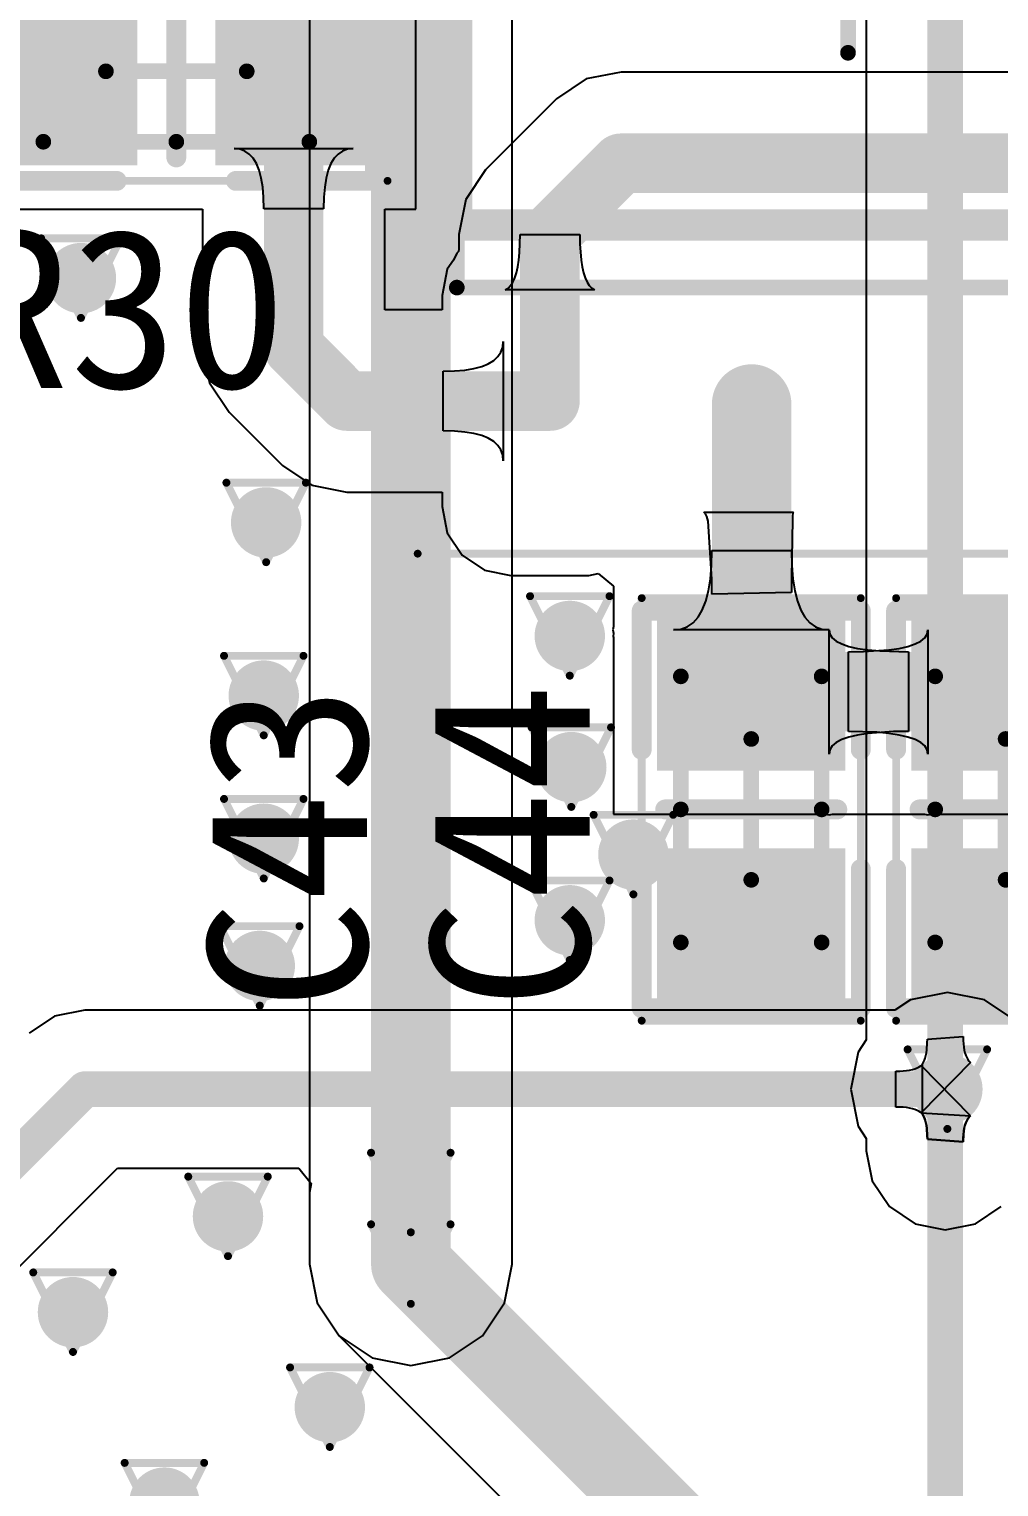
# Model space of a CAD drawing. Extents: x 75 to 173, y 40 to 188.
# Drawn here: x 135.22 to 141.42, y 144.31 to 153.62 of the extents above; entities that cross this region are included whole.
import ezdxf

# ---------------------------------------------------------------- set-up
doc = ezdxf.new("R2010")
doc.units = 0
doc.header["$MEASUREMENT"] = 0
doc.layers.get('0').update_dxf_attribs({"linetype": 'CONTINUOUS'})
for name, color, linetype in [('BottomLayer', 5, 'CONTINUOUS'), ('DRILLDRAWING', 1, 'CONTINUOUS'), ('MECHANICAL13', 56, 'CONTINUOUS'), ('MECHANICAL15', 56, 'CONTINUOUS'), ('MULTILAYER', 9, 'CONTINUOUS'), ('TopLayer', 1, 'CONTINUOUS'), ('TOPOVERLAY', 2, 'CONTINUOUS'), ('TOPPASTE', 8, 'CONTINUOUS'), ('TOPSOLDER', 216, 'CONTINUOUS'), ('ViaHoleLayer', 16, 'CONTINUOUS')]:
    doc.layers.add(name, color=color, linetype=linetype)

# ---------------------------------------------------------------- blocks, each defined once
blk = doc.blocks.new('C0603_34')
at = {"layer": 'MECHANICAL13', "const_width": 0.1}
for points in [[(-0.850001, -0.450002), (-0.850001, 0.449999)], [(0.849998, 0.449999), (-0.850001, 0.449999)], [(0.849998, -0.450002), (0.849998, 0.449999)], [(0.849998, -0.450002), (-0.850001, -0.450002)]]:
    blk.add_lwpolyline(points, dxfattribs=at)
at = {"layer": 'MECHANICAL13', "const_width": 0.05}
for points in [[(-0.875, 0.449999, 1), (-0.825002, 0.449999, 1)], [(-0.875, 0.449999, 1), (-0.825002, 0.449999, 1)], [(0.825, 0.449999, 1), (0.874997, 0.449999, 1)], [(0.825, 0.449999, 1), (0.874997, 0.449999, 1)], [(-0.875, -0.450002, 1), (-0.825002, -0.450002, 1)], [(-0.875, -0.450002, 1), (-0.825002, -0.450002, 1)], [(0.825, -0.450002, 1), (0.874997, -0.450002, 1)], [(0.825, -0.450002, 1), (0.874997, -0.450002, 1)]]:
    blk.add_lwpolyline(points, format="xyb", close=True, dxfattribs=at)
at = {"layer": 'MECHANICAL15'}
for points, const_width in [([(1.35, 0.700001), (-1.35, 0.700001)], 0.05), ([(-1.35, -0.700001), (-1.35, 0.700001)], 0.05), ([(1.35, -0.700001), (1.35, 0.700001)], 0.05), ([(0, -0.450002), (0, 0.449999)], 0.1), ([(0.449999, 0), (-0.450002, 0)], 0.1), ([(1.35, -0.700001), (-1.35, -0.700001)], 0.05)]:
    blk.add_lwpolyline(points, dxfattribs=dict(at, const_width=const_width))
for points, const_width in [([(-1.362499, 0.700001, 1), (-1.3375, 0.700001, 1)], 0.024999), ([(-1.362499, 0.700001, 1), (-1.3375, 0.700001, 1)], 0.024999), ([(1.3375, 0.700001, 1), (1.362499, 0.700001, 1)], 0.024999), ([(1.3375, 0.700001, 1), (1.362499, 0.700001, 1)], 0.024999), ([(-0.024999, 0.449999, 1), (0.024999, 0.449999, 1)], 0.05), ([(-0.475, 0, 1), (-0.425003, 0, 1)], 0.05), ([(0.425, 0, 1), (0.474998, 0, 1)], 0.05), ([(-0.024999, -0.450002, 1), (0.024999, -0.450002, 1)], 0.05), ([(-1.362499, -0.700001, 1), (-1.3375, -0.700001, 1)], 0.024999), ([(-1.362499, -0.700001, 1), (-1.3375, -0.700001, 1)], 0.024999), ([(1.3375, -0.700001, 1), (1.362499, -0.700001, 1)], 0.024999), ([(1.3375, -0.700001, 1), (1.362499, -0.700001, 1)], 0.024999)]:
    blk.add_lwpolyline(points, format="xyb", close=True, dxfattribs=dict(at, const_width=const_width))
at = {"layer": 'TOPOVERLAY', "const_width": 0.127}
for points in [[(-1.27, -0.700001), (-1.27, 0.700001)], [(-0.381, 0.700001), (-1.27, 0.700001)], [(1.27, 0.700001), (0.381, 0.700001)], [(1.27, -0.700001), (1.27, 0.700001)], [(0, -0.549999), (0, 0.549999)], [(-0.381, -0.700001), (-1.27, -0.700001)], [(1.27, -0.700001), (0.381, -0.700001)]]:
    blk.add_lwpolyline(points, dxfattribs=at)
at = {"layer": 'TOPOVERLAY', "const_width": 0.0635}
for points in [[(-1.30175, 0.700001, 1), (-1.23825, 0.700001, 1)], [(-1.30175, 0.700001, 1), (-1.23825, 0.700001, 1)], [(-0.41275, 0.700001, 1), (-0.34925, 0.700001, 1)], [(0.34925, 0.700001, 1), (0.41275, 0.700001, 1)], [(1.23825, 0.700001, 1), (1.30175, 0.700001, 1)], [(1.23825, 0.700001, 1), (1.30175, 0.700001, 1)], [(-0.03175, 0.549999, 1), (0.03175, 0.549999, 1)], [(-0.03175, -0.549999, 1), (0.03175, -0.549999, 1)], [(-1.30175, -0.700001, 1), (-1.23825, -0.700001, 1)], [(-1.30175, -0.700001, 1), (-1.23825, -0.700001, 1)], [(-0.41275, -0.700001, 1), (-0.34925, -0.700001, 1)], [(0.34925, -0.700001, 1), (0.41275, -0.700001, 1)], [(1.23825, -0.700001, 1), (1.30175, -0.700001, 1)], [(1.23825, -0.700001, 1), (1.30175, -0.700001, 1)]]:
    blk.add_lwpolyline(points, format="xyb", close=True, dxfattribs=at)
at = {"layer": 'TOPPASTE'}
for points in [[(-0.350002, -0.499999), (-0.350002, 0.499999), (-1.15, -0.499999), (-1.15, 0.499999)], [(1.149998, -0.499999), (1.149998, 0.499999), (0.349999, -0.499999), (0.349999, 0.499999)]]:
    blk.add_solid(points, dxfattribs=at)
at = {"layer": 'TOPSOLDER'}
for points in [[(-0.248402, -0.601599), (-0.248402, 0.601599), (-1.2516, -0.601599), (-1.2516, 0.601599)], [(1.251598, -0.601599), (1.251598, 0.601599), (0.248399, -0.601599), (0.248399, 0.601599)]]:
    blk.add_solid(points, dxfattribs=at)
blk = doc.blocks.new('C0603_35')
at = {"layer": 'MECHANICAL13', "const_width": 0.1}
for points in [[(-0.850001, -0.450002), (-0.850001, 0.449999)], [(0.849998, 0.449999), (-0.850001, 0.449999)], [(0.849998, -0.450002), (0.849998, 0.449999)], [(0.849998, -0.450002), (-0.850001, -0.450002)]]:
    blk.add_lwpolyline(points, dxfattribs=at)
at = {"layer": 'MECHANICAL13', "const_width": 0.05}
for points in [[(-0.875, 0.449999, 1), (-0.825002, 0.449999, 1)], [(-0.875, 0.449999, 1), (-0.825002, 0.449999, 1)], [(0.825, 0.449999, 1), (0.874997, 0.449999, 1)], [(0.825, 0.449999, 1), (0.874997, 0.449999, 1)], [(-0.875, -0.450002, 1), (-0.825002, -0.450002, 1)], [(-0.875, -0.450002, 1), (-0.825002, -0.450002, 1)], [(0.825, -0.450002, 1), (0.874997, -0.450002, 1)], [(0.825, -0.450002, 1), (0.874997, -0.450002, 1)]]:
    blk.add_lwpolyline(points, format="xyb", close=True, dxfattribs=at)
at = {"layer": 'MECHANICAL15'}
for points, const_width in [([(1.35, 0.700001), (-1.35, 0.700001)], 0.05), ([(-1.35, -0.700001), (-1.35, 0.700001)], 0.05), ([(1.35, -0.700001), (1.35, 0.700001)], 0.05), ([(0, -0.450002), (0, 0.449999)], 0.1), ([(0.449999, 0), (-0.450002, 0)], 0.1), ([(1.35, -0.700001), (-1.35, -0.700001)], 0.05)]:
    blk.add_lwpolyline(points, dxfattribs=dict(at, const_width=const_width))
for points, const_width in [([(-1.362499, 0.700001, 1), (-1.3375, 0.700001, 1)], 0.024999), ([(-1.362499, 0.700001, 1), (-1.3375, 0.700001, 1)], 0.024999), ([(1.3375, 0.700001, 1), (1.362499, 0.700001, 1)], 0.024999), ([(1.3375, 0.700001, 1), (1.362499, 0.700001, 1)], 0.024999), ([(-0.024999, 0.449999, 1), (0.024999, 0.449999, 1)], 0.05), ([(-0.475, 0, 1), (-0.425003, 0, 1)], 0.05), ([(0.425, 0, 1), (0.474998, 0, 1)], 0.05), ([(-0.024999, -0.450002, 1), (0.024999, -0.450002, 1)], 0.05), ([(-1.362499, -0.700001, 1), (-1.3375, -0.700001, 1)], 0.024999), ([(-1.362499, -0.700001, 1), (-1.3375, -0.700001, 1)], 0.024999), ([(1.3375, -0.700001, 1), (1.362499, -0.700001, 1)], 0.024999), ([(1.3375, -0.700001, 1), (1.362499, -0.700001, 1)], 0.024999)]:
    blk.add_lwpolyline(points, format="xyb", close=True, dxfattribs=dict(at, const_width=const_width))
at = {"layer": 'TOPOVERLAY', "const_width": 0.127}
for points in [[(-1.27, -0.700001), (-1.27, 0.700001)], [(-0.381, 0.700001), (-1.27, 0.700001)], [(1.27, 0.700001), (0.381, 0.700001)], [(1.27, -0.700001), (1.27, 0.700001)], [(0, -0.549999), (0, 0.549999)], [(-0.381, -0.700001), (-1.27, -0.700001)], [(1.27, -0.700001), (0.381, -0.700001)]]:
    blk.add_lwpolyline(points, dxfattribs=at)
at = {"layer": 'TOPOVERLAY', "const_width": 0.0635}
for points in [[(-1.30175, 0.700001, 1), (-1.23825, 0.700001, 1)], [(-1.30175, 0.700001, 1), (-1.23825, 0.700001, 1)], [(-0.41275, 0.700001, 1), (-0.34925, 0.700001, 1)], [(0.34925, 0.700001, 1), (0.41275, 0.700001, 1)], [(1.23825, 0.700001, 1), (1.30175, 0.700001, 1)], [(1.23825, 0.700001, 1), (1.30175, 0.700001, 1)], [(-0.03175, 0.549999, 1), (0.03175, 0.549999, 1)], [(-0.03175, -0.549999, 1), (0.03175, -0.549999, 1)], [(-1.30175, -0.700001, 1), (-1.23825, -0.700001, 1)], [(-1.30175, -0.700001, 1), (-1.23825, -0.700001, 1)], [(-0.41275, -0.700001, 1), (-0.34925, -0.700001, 1)], [(0.34925, -0.700001, 1), (0.41275, -0.700001, 1)], [(1.23825, -0.700001, 1), (1.30175, -0.700001, 1)], [(1.23825, -0.700001, 1), (1.30175, -0.700001, 1)]]:
    blk.add_lwpolyline(points, format="xyb", close=True, dxfattribs=at)
at = {"layer": 'TOPPASTE'}
for points in [[(-0.350002, -0.499999), (-0.350002, 0.499999), (-1.15, -0.499999), (-1.15, 0.499999)], [(1.149998, -0.499999), (1.149998, 0.499999), (0.349999, -0.499999), (0.349999, 0.499999)]]:
    blk.add_solid(points, dxfattribs=at)
at = {"layer": 'TOPSOLDER'}
for points in [[(-0.248402, -0.601599), (-0.248402, 0.601599), (-1.2516, -0.601599), (-1.2516, 0.601599)], [(1.251598, -0.601599), (1.251598, 0.601599), (0.248399, -0.601599), (0.248399, 0.601599)]]:
    blk.add_solid(points, dxfattribs=at)
blk = doc.blocks.new('SOP_8PIN_39')
at = {"layer": 'MECHANICAL13', "const_width": 0.1}
for points in [[(1.999999, 2.5), (-2.000001, 2.5)], [(-2.000001, -2.5), (-2.000001, 2.5)], [(1.999999, -2.5), (1.999999, 2.5)], [(1.999999, -2.5), (-2.000001, -2.5)]]:
    blk.add_lwpolyline(points, dxfattribs=at)
at = {"layer": 'MECHANICAL13'}
for points, const_width in [([(-2.025, 2.5, 1), (-1.975002, 2.5, 1)], 0.05), ([(-2.025, 2.5, 1), (-1.975002, 2.5, 1)], 0.05), ([(1.975, 2.5, 1), (2.024997, 2.5, 1)], 0.05), ([(1.975, 2.5, 1), (2.024997, 2.5, 1)], 0.05), ([(-0.600001, 1.599999, 1), (-1.599999, 1.599999, 1)], 0.1), ([(-1.624998, 1.599999, 1), (-1.575001, 1.599999, 1)], 0.05), ([(-0.625, 1.599999, 1), (-0.575003, 1.599999, 1)], 0.05), ([(-2.025, -2.5, 1), (-1.975002, -2.5, 1)], 0.05), ([(-2.025, -2.5, 1), (-1.975002, -2.5, 1)], 0.05), ([(1.975, -2.5, 1), (2.024997, -2.5, 1)], 0.05), ([(1.975, -2.5, 1), (2.024997, -2.5, 1)], 0.05)]:
    blk.add_lwpolyline(points, format="xyb", close=True, dxfattribs=dict(at, const_width=const_width))
at = {"layer": 'MECHANICAL15'}
for points, const_width in [([(3.7, 2.75), (-3.7, 2.75)], 0.05), ([(-3.7, -2.75), (-3.7, 2.75)], 0.05), ([(3.7, -2.75), (3.7, 2.75)], 0.05), ([(0, -0.499999), (0, 0.499999)], 0.1), ([(0.499999, 0), (-0.500002, 0)], 0.1), ([(3.7, -2.75), (-3.7, -2.75)], 0.05)]:
    blk.add_lwpolyline(points, dxfattribs=dict(at, const_width=const_width))
for points, const_width in [([(-3.7125, 2.75, 1), (-3.687501, 2.75, 1)], 0.024999), ([(-3.7125, 2.75, 1), (-3.687501, 2.75, 1)], 0.024999), ([(3.687501, 2.75, 1), (3.7125, 2.75, 1)], 0.024999), ([(3.687501, 2.75, 1), (3.7125, 2.75, 1)], 0.024999), ([(-0.024999, 0.499999, 1), (0.024999, 0.499999, 1)], 0.05), ([(-0.525, 0, 1), (-0.475003, 0, 1)], 0.05), ([(0.475, 0, 1), (0.524998, 0, 1)], 0.05), ([(-0.024999, -0.499999, 1), (0.024999, -0.499999, 1)], 0.05), ([(-3.7125, -2.75, 1), (-3.687501, -2.75, 1)], 0.024999), ([(-3.7125, -2.75, 1), (-3.687501, -2.75, 1)], 0.024999), ([(3.687501, -2.75, 1), (3.7125, -2.75, 1)], 0.024999), ([(3.687501, -2.75, 1), (3.7125, -2.75, 1)], 0.024999)]:
    blk.add_lwpolyline(points, format="xyb", close=True, dxfattribs=dict(at, const_width=const_width))
at = {"layer": 'TOPOVERLAY'}
for points, const_width in [([(-2.599997, 2.755001, 1), (-2.849999, 2.755001, 1)], 0.249999), ([(-2.912499, 2.755001, 1), (-2.7875, 2.755001, 1)], 0.124998), ([(-2.662497, 2.755001, 1), (-2.537498, 2.755001, 1)], 0.124998), ([(-1.650002, 2.5, 1), (-1.550002, 2.5, 1)], 0.1), ([(-1.650002, 2.5, 1), (-1.550002, 2.5, 1)], 0.1), ([(1.549999, 2.5, 1), (1.649999, 2.5, 1)], 0.1), ([(1.549999, 2.5, 1), (1.649999, 2.5, 1)], 0.1), ([(-0.300002, 1.5, 1), (-0.900001, 1.5, 1)], 0.599999), ([(-1.05, 1.5, 1), (-0.750001, 1.5, 1)], 0.299999), ([(-0.450002, 1.5, 1), (-0.150002, 1.5, 1)], 0.299999), ([(-1.650002, -2.5, 1), (-1.550002, -2.5, 1)], 0.1), ([(-1.650002, -2.5, 1), (-1.550002, -2.5, 1)], 0.1), ([(1.549999, -2.5, 1), (1.649999, -2.5, 1)], 0.1), ([(1.549999, -2.5, 1), (1.649999, -2.5, 1)], 0.1)]:
    blk.add_lwpolyline(points, format="xyb", close=True, dxfattribs=dict(at, const_width=const_width))
at = {"layer": 'TOPOVERLAY', "const_width": 0.2}
for points in [[(1.599999, 2.5), (-1.600002, 2.5)], [(-1.600002, -2.5), (-1.600002, 2.5)], [(1.599999, -2.5), (1.599999, 2.5)], [(1.599999, -2.5), (-1.600002, -2.5)]]:
    blk.add_lwpolyline(points, dxfattribs=at)
blk = doc.blocks.new('R0603_54')
at = {"layer": 'MECHANICAL13', "const_width": 0.1}
for points in [[(-0.850001, -0.450002), (-0.850001, 0.449999)], [(-0.850001, 0.449999), (0.849998, 0.449999)], [(0.849998, -0.450002), (0.849998, 0.449999)], [(-0.850001, -0.450002), (0.849998, -0.450002)]]:
    blk.add_lwpolyline(points, dxfattribs=at)
at = {"layer": 'MECHANICAL13', "const_width": 0.05}
for points in [[(-0.875, 0.449999, 1), (-0.825002, 0.449999, 1)], [(-0.875, 0.449999, 1), (-0.825002, 0.449999, 1)], [(0.825, 0.449999, 1), (0.874997, 0.449999, 1)], [(0.825, 0.449999, 1), (0.874997, 0.449999, 1)], [(-0.875, -0.450002, 1), (-0.825002, -0.450002, 1)], [(-0.875, -0.450002, 1), (-0.825002, -0.450002, 1)], [(0.825, -0.450002, 1), (0.874997, -0.450002, 1)], [(0.825, -0.450002, 1), (0.874997, -0.450002, 1)]]:
    blk.add_lwpolyline(points, format="xyb", close=True, dxfattribs=at)
at = {"layer": 'MECHANICAL15'}
for points, const_width in [([(-1.35, 0.700001), (1.35, 0.700001)], 0.05), ([(-1.35, -0.700001), (-1.35, 0.700001)], 0.05), ([(1.35, -0.700001), (1.35, 0.700001)], 0.05), ([(0, -0.450002), (0, 0.449999)], 0.1), ([(-0.450002, 0), (0.449999, 0)], 0.1), ([(-1.35, -0.700001), (1.35, -0.700001)], 0.05)]:
    blk.add_lwpolyline(points, dxfattribs=dict(at, const_width=const_width))
for points, const_width in [([(-1.362499, 0.700001, 1), (-1.3375, 0.700001, 1)], 0.024999), ([(-1.362499, 0.700001, 1), (-1.3375, 0.700001, 1)], 0.024999), ([(1.3375, 0.700001, 1), (1.362499, 0.700001, 1)], 0.024999), ([(1.3375, 0.700001, 1), (1.362499, 0.700001, 1)], 0.024999), ([(-0.024999, 0.449999, 1), (0.024999, 0.449999, 1)], 0.05), ([(-0.475, 0, 1), (-0.425003, 0, 1)], 0.05), ([(0.425, 0, 1), (0.474998, 0, 1)], 0.05), ([(-0.024999, -0.450002, 1), (0.024999, -0.450002, 1)], 0.05), ([(-1.362499, -0.700001, 1), (-1.3375, -0.700001, 1)], 0.024999), ([(-1.362499, -0.700001, 1), (-1.3375, -0.700001, 1)], 0.024999), ([(1.3375, -0.700001, 1), (1.362499, -0.700001, 1)], 0.024999), ([(1.3375, -0.700001, 1), (1.362499, -0.700001, 1)], 0.024999)]:
    blk.add_lwpolyline(points, format="xyb", close=True, dxfattribs=dict(at, const_width=const_width))
at = {"layer": 'TOPOVERLAY', "const_width": 0.127}
for points in [[(-1.27, -0.700001), (-1.27, 0.700001)], [(-1.27, 0.700001), (-0.381, 0.700001)], [(0.381, 0.700001), (1.27, 0.700001)], [(1.27, -0.700001), (1.27, 0.700001)], [(0, -0.549999), (0, 0.549999)], [(-1.27, -0.700001), (-0.381, -0.700001)], [(0.381, -0.700001), (1.27, -0.700001)]]:
    blk.add_lwpolyline(points, dxfattribs=at)
at = {"layer": 'TOPOVERLAY', "const_width": 0.0635}
for points in [[(-1.30175, 0.700001, 1), (-1.23825, 0.700001, 1)], [(-1.30175, 0.700001, 1), (-1.23825, 0.700001, 1)], [(-0.41275, 0.700001, 1), (-0.34925, 0.700001, 1)], [(0.34925, 0.700001, 1), (0.41275, 0.700001, 1)], [(1.23825, 0.700001, 1), (1.30175, 0.700001, 1)], [(1.23825, 0.700001, 1), (1.30175, 0.700001, 1)], [(-0.03175, 0.549999, 1), (0.03175, 0.549999, 1)], [(-0.03175, -0.549999, 1), (0.03175, -0.549999, 1)], [(-1.30175, -0.700001, 1), (-1.23825, -0.700001, 1)], [(-1.30175, -0.700001, 1), (-1.23825, -0.700001, 1)], [(-0.41275, -0.700001, 1), (-0.34925, -0.700001, 1)], [(0.34925, -0.700001, 1), (0.41275, -0.700001, 1)], [(1.23825, -0.700001, 1), (1.30175, -0.700001, 1)], [(1.23825, -0.700001, 1), (1.30175, -0.700001, 1)]]:
    blk.add_lwpolyline(points, format="xyb", close=True, dxfattribs=at)
at = {"layer": 'TOPPASTE'}
for points in [[(-0.350002, -0.499999), (-0.350002, 0.499999), (-1.15, -0.499999), (-1.15, 0.499999)], [(1.149998, -0.499999), (1.149998, 0.499999), (0.349999, -0.499999), (0.349999, 0.499999)]]:
    blk.add_solid(points, dxfattribs=at)
at = {"layer": 'TOPSOLDER'}
for points in [[(-0.248402, -0.601599), (-0.248402, 0.601599), (-1.2516, -0.601599), (-1.2516, 0.601599)], [(1.251598, -0.601599), (1.251598, 0.601599), (0.248399, -0.601599), (0.248399, 0.601599)]]:
    blk.add_solid(points, dxfattribs=at)

msp = doc.modelspace()

# ---------------------------------------------------------------- linework, layer by layer
at = {"layer": 'BottomLayer'}
for p, q in [((140.57245, 156.62746), (140.57245, 147.16374)), ((137.01441, 154.59582), (137.01441, 146.18842)), ((138.3093, 146.18842), (138.3093, 154.32764)), ((140.57245, 147.16374), (140.52002, 147.08527)), ((140.96276, 147.14469), (140.96315, 147.16907)), ((140.96315, 147.16907), (141.19175, 147.18493)), ((141.19175, 147.18493), (141.19222, 147.16064)), ((141.19222, 147.16064), (141.19596, 147.11718)), ((140.52002, 147.08527), (140.47299, 146.84882)), ((140.94908, 147.04764), (140.95338, 147.06373)), ((140.95338, 147.06373), (140.9569, 147.08148)), ((140.9569, 147.08148), (140.95964, 147.10089)), ((140.95964, 147.10089), (140.96276, 147.14469)), ((141.19596, 147.11718), (141.19924, 147.09799)), ((141.19924, 147.09799), (141.20344, 147.08051)), ((141.20344, 147.08051), (141.20858, 147.06473)), ((141.20858, 147.06473), (141.21466, 147.05064)), ((141.23851, 147.0186), (140.92407, 146.69781)), ((140.92407, 146.99984), (140.93149, 147.0093)), ((141.23851, 146.67904), (140.92407, 146.99984)), ((140.93149, 147.0093), (140.93814, 147.02042)), ((140.93814, 147.02042), (140.944, 147.0332)), ((140.944, 147.0332), (140.94908, 147.04764)), ((141.21466, 147.05064), (141.22168, 147.03826)), ((141.22168, 147.03826), (141.22962, 147.02758)), ((141.22962, 147.02758), (141.23851, 147.0186)), ((140.47299, 146.84882), (140.52002, 146.61237)), ((140.92407, 146.69781), (140.93149, 146.68834)), ((140.93149, 146.68834), (140.93814, 146.67722)), ((140.52002, 146.61237), (140.57245, 146.5339)), ((140.93814, 146.67722), (140.944, 146.66444)), ((140.944, 146.66444), (140.94908, 146.65001)), ((140.94908, 146.65001), (140.95338, 146.63391)), ((140.95338, 146.63391), (140.9569, 146.61616)), ((140.9569, 146.61616), (140.95964, 146.59675)), ((140.95964, 146.59675), (140.96276, 146.55295)), ((141.19596, 146.58046), (141.19924, 146.59965)), ((141.19924, 146.59965), (141.20344, 146.61713)), ((141.20344, 146.61713), (141.20858, 146.63292)), ((141.20858, 146.63292), (141.21466, 146.647)), ((141.21466, 146.647), (141.22168, 146.65938)), ((141.22168, 146.65938), (141.22962, 146.67006)), ((141.22962, 146.67006), (141.23851, 146.67904)), ((140.57245, 146.5339), (140.57245, 146.45582)), ((140.96276, 146.55295), (140.96315, 146.52857)), ((140.96315, 146.52857), (141.19175, 146.51271)), ((141.19175, 146.51271), (141.19222, 146.537)), ((141.19222, 146.537), (141.19596, 146.58046)), ((140.57245, 146.45582), (140.61089, 146.26257)), ((140.61089, 146.26257), (140.72036, 146.09873)), ((137.01441, 146.18842), (137.01441, 145.73122)), ((138.3093, 145.73122), (138.3093, 146.18842)), ((140.72036, 146.09873), (140.8842, 145.98926)), ((141.27071, 145.98926), (141.43455, 146.09873)), ((140.8842, 145.98926), (141.07745, 145.95082)), ((141.07745, 145.95082), (141.27071, 145.98926)), ((137.01441, 145.73122), (137.0637, 145.48346)), ((138.26001, 145.48346), (138.3093, 145.73122)), ((137.0637, 145.48346), (137.20405, 145.27341)), ((138.11967, 145.27341), (138.26001, 145.48346)), ((137.20405, 145.27341), (137.41409, 145.13306)), ((137.90962, 145.13306), (138.11967, 145.27341)), ((137.41409, 145.13306), (137.66186, 145.08378)), ((137.66186, 145.08378), (137.90962, 145.13306))]:
    msp.add_line(p, q, dxfattribs=at)
for points, const_width in [([(141.07745, 146.45582), (141.07745, 158.10102)], 0.2286), ([(137.66186, 146.18842), (137.66186, 154.59582)], 0.508), ([(137.66186, 145.73122), (137.66186, 146.18842)], 0.508)]:
    msp.add_lwpolyline(points, dxfattribs=dict(at, const_width=const_width))
for points, const_width in [([(135.44116, 152.03042, 1), (135.66615, 152.03042, 1)], 0.225), ([(136.62476, 150.46958, 1), (136.84975, 150.46958, 1)], 0.225), ([(138.56536, 149.74442, 1), (138.79035, 149.74442, 1)], 0.225), ([(136.60956, 149.36342, 1), (136.83455, 149.36342, 1)], 0.225), ([(138.57497, 148.90622, 1), (138.79997, 148.90622, 1)], 0.225), ([(136.60956, 148.44902, 1), (136.83455, 148.44902, 1)], 0.225), ([(138.97176, 148.34742, 1), (139.19675, 148.34742, 1)], 0.225), ([(138.56536, 147.92782, 1), (138.79035, 147.92782, 1)], 0.225), ([(136.58416, 147.63622, 1), (136.80915, 147.63622, 1)], 0.225), ([(140.97836, 146.84882, 1), (141.20335, 146.84882, 1)], 0.225), ([(141.0203, 146.45582, 1), (141.1346, 146.45582, 1)], 0.1143), ([(137.53486, 146.18842, 1), (137.78886, 146.18842, 1)], 0.254), ([(137.53486, 146.18842, 1), (137.78886, 146.18842, 1)], 0.254), ([(137.54936, 146.18842, 1), (137.77435, 146.18842, 1)], 0.225), ([(136.38096, 146.03602, 1), (136.60595, 146.03602, 1)], 0.225), ([(137.53486, 145.73122, 1), (137.78886, 145.73122, 1)], 0.254), ([(137.54936, 145.73122, 1), (137.77435, 145.73122, 1)], 0.225), ([(135.39036, 145.42382, 1), (135.61535, 145.42382, 1)], 0.225), ([(137.03169, 144.81682, 1), (137.25669, 144.81682, 1)], 0.225), ([(135.97456, 144.20722, 1), (136.19955, 144.20722, 1)], 0.225)]:
    msp.add_lwpolyline(points, format="xyb", close=True, dxfattribs=dict(at, const_width=const_width))
at = {"layer": 'DRILLDRAWING', "const_width": 0.0508}
for points in [[(135.29966, 152.28442), (135.80766, 152.28442)], [(135.29966, 152.28442), (135.55366, 151.77642)], [(135.55366, 151.77642), (135.80766, 152.28442)], [(136.48326, 150.72358), (136.99126, 150.72358)], [(136.48326, 150.72358), (136.73726, 150.21558)], [(136.73726, 150.21558), (136.99126, 150.72358)], [(138.42386, 149.99842), (138.93186, 149.99842)], [(138.42386, 149.99842), (138.67786, 149.49042)], [(138.67786, 149.49042), (138.93186, 149.99842)], [(136.46806, 149.61742), (136.97606, 149.61742)], [(136.46806, 149.61742), (136.72206, 149.10942)], [(136.72206, 149.10942), (136.97606, 149.61742)], [(138.43347, 149.16022), (138.94147, 149.16022)], [(138.43347, 149.16022), (138.68747, 148.65222)], [(138.68747, 148.65222), (138.94147, 149.16022)], [(136.46806, 148.70302), (136.97606, 148.70302)], [(136.46806, 148.70302), (136.72206, 148.19502)], [(136.72206, 148.19502), (136.97606, 148.70302)], [(138.83026, 148.60142), (139.33826, 148.60142)], [(138.83026, 148.60142), (139.08426, 148.09342)], [(139.08426, 148.09342), (139.33826, 148.60142)], [(138.42386, 148.18182), (138.93186, 148.18182)], [(138.42386, 148.18182), (138.67786, 147.67382)], [(138.67786, 147.67382), (138.93186, 148.18182)], [(136.44266, 147.89022), (136.95066, 147.89022)], [(136.44266, 147.89022), (136.69666, 147.38222)], [(136.69666, 147.38222), (136.95066, 147.89022)], [(140.83686, 147.10282), (141.34486, 147.10282)], [(140.83686, 147.10282), (141.09086, 146.59482)], [(141.09086, 146.59482), (141.34486, 147.10282)], [(137.40786, 146.44242), (137.91586, 146.44242)], [(137.40786, 146.44242), (137.66186, 145.93442)], [(137.66186, 145.93442), (137.91586, 146.44242)], [(136.23946, 146.29002), (136.74746, 146.29002)], [(136.23946, 146.29002), (136.49346, 145.78202)], [(136.49346, 145.78202), (136.74746, 146.29002)], [(137.40786, 145.98522), (137.91586, 145.98522)], [(137.40786, 145.98522), (137.66186, 145.47722)], [(137.66186, 145.47722), (137.91586, 145.98522)], [(135.24886, 145.67782), (135.75686, 145.67782)], [(135.24886, 145.67782), (135.50286, 145.16982)], [(135.50286, 145.16982), (135.75686, 145.67782)], [(136.89019, 145.07082), (137.39819, 145.07082)], [(136.89019, 145.07082), (137.14419, 144.56282)], [(137.14419, 144.56282), (137.39819, 145.07082)], [(135.83306, 144.46122), (136.34106, 144.46122)], [(135.83306, 144.46122), (136.08706, 143.95322)], [(136.08706, 143.95322), (136.34106, 144.46122)]]:
    msp.add_lwpolyline(points, dxfattribs=at)
at = {"layer": 'DRILLDRAWING', "const_width": 0.0254}
for points in [[(135.28696, 152.28442, 1), (135.31236, 152.28442, 1)], [(135.28696, 152.28442, 1), (135.31236, 152.28442, 1)], [(135.79496, 152.28442, 1), (135.82036, 152.28442, 1)], [(135.79496, 152.28442, 1), (135.82036, 152.28442, 1)], [(135.54096, 151.77642, 1), (135.56636, 151.77642, 1)], [(135.54096, 151.77642, 1), (135.56636, 151.77642, 1)], [(136.47056, 150.72358, 1), (136.49596, 150.72358, 1)], [(136.47056, 150.72358, 1), (136.49596, 150.72358, 1)], [(136.97856, 150.72358, 1), (137.00396, 150.72358, 1)], [(136.97856, 150.72358, 1), (137.00396, 150.72358, 1)], [(136.72456, 150.21558, 1), (136.74996, 150.21558, 1)], [(136.72456, 150.21558, 1), (136.74996, 150.21558, 1)], [(138.41116, 149.99842, 1), (138.43656, 149.99842, 1)], [(138.41116, 149.99842, 1), (138.43656, 149.99842, 1)], [(138.91916, 149.99842, 1), (138.94456, 149.99842, 1)], [(138.91916, 149.99842, 1), (138.94456, 149.99842, 1)], [(136.45536, 149.61742, 1), (136.48076, 149.61742, 1)], [(136.45536, 149.61742, 1), (136.48076, 149.61742, 1)], [(136.96336, 149.61742, 1), (136.98876, 149.61742, 1)], [(136.96336, 149.61742, 1), (136.98876, 149.61742, 1)], [(138.66516, 149.49042, 1), (138.69056, 149.49042, 1)], [(138.66516, 149.49042, 1), (138.69056, 149.49042, 1)], [(136.70936, 149.10942, 1), (136.73476, 149.10942, 1)], [(136.70936, 149.10942, 1), (136.73476, 149.10942, 1)], [(138.42077, 149.16022, 1), (138.44617, 149.16022, 1)], [(138.42077, 149.16022, 1), (138.44617, 149.16022, 1)], [(138.92877, 149.16022, 1), (138.95417, 149.16022, 1)], [(138.92877, 149.16022, 1), (138.95417, 149.16022, 1)], [(136.45536, 148.70302, 1), (136.48076, 148.70302, 1)], [(136.45536, 148.70302, 1), (136.48076, 148.70302, 1)], [(136.96336, 148.70302, 1), (136.98876, 148.70302, 1)], [(136.96336, 148.70302, 1), (136.98876, 148.70302, 1)], [(138.67477, 148.65222, 1), (138.70017, 148.65222, 1)], [(138.67477, 148.65222, 1), (138.70017, 148.65222, 1)], [(138.81756, 148.60142, 1), (138.84296, 148.60142, 1)], [(138.81756, 148.60142, 1), (138.84296, 148.60142, 1)], [(139.32556, 148.60142, 1), (139.35096, 148.60142, 1)], [(139.32556, 148.60142, 1), (139.35096, 148.60142, 1)], [(136.70936, 148.19502, 1), (136.73476, 148.19502, 1)], [(136.70936, 148.19502, 1), (136.73476, 148.19502, 1)], [(138.41116, 148.18182, 1), (138.43656, 148.18182, 1)], [(138.41116, 148.18182, 1), (138.43656, 148.18182, 1)], [(138.91916, 148.18182, 1), (138.94456, 148.18182, 1)], [(138.91916, 148.18182, 1), (138.94456, 148.18182, 1)], [(139.07156, 148.09342, 1), (139.09696, 148.09342, 1)], [(139.07156, 148.09342, 1), (139.09696, 148.09342, 1)], [(136.42996, 147.89022, 1), (136.45536, 147.89022, 1)], [(136.42996, 147.89022, 1), (136.45536, 147.89022, 1)], [(136.93796, 147.89022, 1), (136.96336, 147.89022, 1)], [(136.93796, 147.89022, 1), (136.96336, 147.89022, 1)], [(138.66516, 147.67382, 1), (138.69056, 147.67382, 1)], [(138.66516, 147.67382, 1), (138.69056, 147.67382, 1)], [(136.68396, 147.38222, 1), (136.70936, 147.38222, 1)], [(136.68396, 147.38222, 1), (136.70936, 147.38222, 1)], [(140.82416, 147.10282, 1), (140.84956, 147.10282, 1)], [(140.82416, 147.10282, 1), (140.84956, 147.10282, 1)], [(141.33216, 147.10282, 1), (141.35756, 147.10282, 1)], [(141.33216, 147.10282, 1), (141.35756, 147.10282, 1)], [(141.07816, 146.59482, 1), (141.10356, 146.59482, 1)], [(141.07816, 146.59482, 1), (141.10356, 146.59482, 1)], [(137.39516, 146.44242, 1), (137.42056, 146.44242, 1)], [(137.39516, 146.44242, 1), (137.42056, 146.44242, 1)], [(137.90316, 146.44242, 1), (137.92856, 146.44242, 1)], [(137.90316, 146.44242, 1), (137.92856, 146.44242, 1)], [(136.22676, 146.29002, 1), (136.25216, 146.29002, 1)], [(136.22676, 146.29002, 1), (136.25216, 146.29002, 1)], [(136.73476, 146.29002, 1), (136.76016, 146.29002, 1)], [(136.73476, 146.29002, 1), (136.76016, 146.29002, 1)], [(137.39516, 145.98522, 1), (137.42056, 145.98522, 1)], [(137.39516, 145.98522, 1), (137.42056, 145.98522, 1)], [(137.64916, 145.93442, 1), (137.67456, 145.93442, 1)], [(137.64916, 145.93442, 1), (137.67456, 145.93442, 1)], [(137.90316, 145.98522, 1), (137.92856, 145.98522, 1)], [(137.90316, 145.98522, 1), (137.92856, 145.98522, 1)], [(136.48076, 145.78202, 1), (136.50616, 145.78202, 1)], [(136.48076, 145.78202, 1), (136.50616, 145.78202, 1)], [(135.23616, 145.67782, 1), (135.26156, 145.67782, 1)], [(135.23616, 145.67782, 1), (135.26156, 145.67782, 1)], [(135.74416, 145.67782, 1), (135.76956, 145.67782, 1)], [(135.74416, 145.67782, 1), (135.76956, 145.67782, 1)], [(137.64916, 145.47722, 1), (137.67456, 145.47722, 1)], [(137.64916, 145.47722, 1), (137.67456, 145.47722, 1)], [(135.49016, 145.16982, 1), (135.51556, 145.16982, 1)], [(135.49016, 145.16982, 1), (135.51556, 145.16982, 1)], [(136.87749, 145.07082, 1), (136.90289, 145.07082, 1)], [(136.87749, 145.07082, 1), (136.90289, 145.07082, 1)], [(137.38549, 145.07082, 1), (137.41089, 145.07082, 1)], [(137.38549, 145.07082, 1), (137.41089, 145.07082, 1)], [(137.13149, 144.56282, 1), (137.15689, 144.56282, 1)], [(137.13149, 144.56282, 1), (137.15689, 144.56282, 1)], [(135.82036, 144.46122, 1), (135.84576, 144.46122, 1)], [(135.82036, 144.46122, 1), (135.84576, 144.46122, 1)], [(136.32836, 144.46122, 1), (136.35376, 144.46122, 1)], [(136.32836, 144.46122, 1), (136.35376, 144.46122, 1)]]:
    msp.add_lwpolyline(points, format="xyb", close=True, dxfattribs=at)
at = {"layer": 'MULTILAYER', "const_width": 0.225}
for points in [[(135.44116, 152.03042, 1), (135.66615, 152.03042, 1)], [(136.62476, 150.46958, 1), (136.84975, 150.46958, 1)], [(138.56536, 149.74442, 1), (138.79035, 149.74442, 1)], [(136.60956, 149.36342, 1), (136.83455, 149.36342, 1)], [(138.57497, 148.90622, 1), (138.79997, 148.90622, 1)], [(136.60956, 148.44902, 1), (136.83455, 148.44902, 1)], [(138.97176, 148.34742, 1), (139.19675, 148.34742, 1)], [(138.56536, 147.92782, 1), (138.79035, 147.92782, 1)], [(136.58416, 147.63622, 1), (136.80915, 147.63622, 1)], [(140.97836, 146.84882, 1), (141.20335, 146.84882, 1)], [(137.54936, 146.18842, 1), (137.77435, 146.18842, 1)], [(136.38096, 146.03602, 1), (136.60595, 146.03602, 1)], [(137.54936, 145.73122, 1), (137.77435, 145.73122, 1)], [(135.39036, 145.42382, 1), (135.61535, 145.42382, 1)], [(137.03169, 144.81682, 1), (137.25669, 144.81682, 1)], [(135.97456, 144.20722, 1), (136.19955, 144.20722, 1)]]:
    msp.add_lwpolyline(points, format="xyb", close=True, dxfattribs=at)
at = {"layer": 'TopLayer'}
for p, q in [((137.69425, 152.47082), (137.69425, 153.96942)), ((138.78247, 153.30277), (138.59343, 153.17645)), ((139.00546, 153.34712), (138.78247, 153.30277)), ((143.25786, 153.34712), (139.00546, 153.34712)), ((138.59343, 153.17645), (138.13883, 152.72185)), ((136.56845, 152.85408), (136.53225, 152.85792)), ((136.53225, 152.85792), (137.29425, 152.85792)), ((136.60083, 152.84256), (136.56845, 152.85408)), ((136.62941, 152.82335), (136.60083, 152.84256)), ((137.22567, 152.84256), (137.1971, 152.82335)), ((137.25806, 152.85408), (137.22567, 152.84256)), ((137.29425, 152.85792), (137.25806, 152.85408)), ((136.65417, 152.79647), (136.62941, 152.82335)), ((136.67513, 152.76191), (136.65417, 152.79647)), ((136.69227, 152.71966), (136.67513, 152.76191)), ((137.15138, 152.76191), (137.13423, 152.71966)), ((137.17233, 152.79647), (137.15138, 152.76191)), ((137.1971, 152.82335), (137.17233, 152.79647)), ((136.70561, 152.66973), (136.69227, 152.71966)), ((136.71513, 152.61213), (136.70561, 152.66973)), ((137.1209, 152.66973), (137.11137, 152.61213)), ((137.13423, 152.71966), (137.1209, 152.66973)), ((138.13883, 152.72185), (138.01252, 152.53281)), ((136.72085, 152.54684), (136.71513, 152.61213)), ((137.11137, 152.61213), (137.10566, 152.54684)), ((134.88525, 152.47082), (136.33056, 152.47082)), ((136.33056, 152.47082), (136.33056, 151.58522)), ((136.72275, 152.47387), (136.72085, 152.54684)), ((137.10375, 152.47387), (136.72275, 152.47387)), ((137.10566, 152.54684), (137.10375, 152.47387)), ((137.49595, 151.82792), (137.49595, 152.47082)), ((137.49595, 152.47082), (137.69425, 152.47082)), ((138.01252, 152.53281), (137.96816, 152.30982)), ((137.96816, 152.30982), (137.96816, 152.21461)), ((138.35655, 152.19504), (138.36036, 152.30982)), ((138.36036, 152.30982), (138.74136, 152.30982)), ((138.74136, 152.30982), (138.74231, 152.24968)), ((137.95508, 152.18992), (137.93394, 152.14617)), ((137.96678, 152.20035), (137.95508, 152.18992)), ((137.96816, 152.21461), (137.96678, 152.20035)), ((138.35179, 152.14589), (138.35655, 152.19504)), ((138.74231, 152.24968), (138.74992, 152.14589)), ((137.89492, 152.08778), (137.86139, 151.91922)), ((137.93394, 152.14617), (137.89492, 152.08778)), ((138.33656, 152.06411), (138.34512, 152.10225)), ((138.34512, 152.10225), (138.35179, 152.14589)), ((138.74992, 152.14589), (138.75659, 152.10225)), ((138.75659, 152.10225), (138.76516, 152.06411)), ((138.29943, 151.9827), (138.31371, 152.00434)), ((138.31371, 152.00434), (138.32608, 152.03148)), ((138.32608, 152.03148), (138.33656, 152.06411)), ((138.76516, 152.06411), (138.77563, 152.03148)), ((138.77563, 152.03148), (138.788, 152.00434)), ((138.788, 152.00434), (138.80228, 151.9827)), ((137.86139, 151.91922), (137.86139, 151.82792)), ((138.26516, 151.95592), (138.28324, 151.96656)), ((138.83655, 151.95592), (138.26516, 151.95592)), ((138.28324, 151.96656), (138.29943, 151.9827)), ((138.80228, 151.9827), (138.81847, 151.96656)), ((138.81847, 151.96656), (138.83655, 151.95592)), ((137.86139, 151.82792), (137.49595, 151.82792)), ((138.24916, 151.59003), (138.253, 151.62622)), ((138.253, 151.62622), (138.253, 150.86422)), ((136.33056, 151.58522), (136.37491, 151.36223)), ((138.19156, 151.5043), (138.21844, 151.52907)), ((138.21844, 151.52907), (138.23764, 151.55764)), ((138.23764, 151.55764), (138.24916, 151.59003)), ((137.86895, 151.43572), (137.94192, 151.43763)), ((137.86895, 151.05472), (137.86895, 151.43572)), ((137.94192, 151.43763), (138.00721, 151.44334)), ((138.00721, 151.44334), (138.06482, 151.45287)), ((138.06482, 151.45287), (138.11475, 151.4662)), ((138.11475, 151.4662), (138.15699, 151.48335)), ((138.15699, 151.48335), (138.19156, 151.5043)), ((136.37491, 151.36223), (136.50123, 151.17319)), ((136.50123, 151.17319), (136.84122, 150.83319)), ((137.94192, 151.05282), (137.86895, 151.05472)), ((138.00721, 151.0471), (137.94192, 151.05282)), ((138.06482, 151.03758), (138.00721, 151.0471)), ((138.11475, 151.02424), (138.06482, 151.03758)), ((138.15699, 151.0071), (138.11475, 151.02424)), ((138.19156, 150.98614), (138.15699, 151.0071)), ((138.21844, 150.96138), (138.19156, 150.98614)), ((138.23764, 150.9328), (138.21844, 150.96138)), ((138.24916, 150.90042), (138.23764, 150.9328)), ((138.253, 150.86422), (138.24916, 150.90042)), ((136.84122, 150.83319), (137.03027, 150.70688)), ((137.03027, 150.70688), (137.25325, 150.66253)), ((137.25325, 150.66253), (137.86139, 150.66253)), ((137.86139, 150.66253), (137.86139, 150.57122)), ((137.86139, 150.57122), (137.89492, 150.40266)), ((139.54483, 150.5255), (139.53516, 150.53452)), ((139.53516, 150.53452), (140.10655, 150.53452)), ((139.55348, 150.50685), (139.54483, 150.5255)), ((139.56111, 150.47858), (139.55348, 150.50685)), ((140.10205, 150.51234), (140.10018, 150.48616)), ((140.10418, 150.52846), (140.10205, 150.51234)), ((140.10655, 150.53452), (140.10418, 150.52846)), ((139.58555, 150.10693), (139.56111, 150.47858)), ((140.10018, 150.48616), (140.09418, 150.11792)), ((137.89492, 150.40266), (137.9904, 150.25977)), ((137.9904, 150.25977), (138.1333, 150.16429)), ((139.5836, 150.19465), (139.58605, 150.29117)), ((139.58605, 150.29117), (140.09405, 150.29117)), ((140.09405, 150.29117), (140.09646, 150.19465)), ((138.1333, 150.16429), (138.30186, 150.13076)), ((138.30186, 150.13076), (138.79985, 150.13076)), ((138.79985, 150.13076), (138.85828, 150.14238)), ((138.85828, 150.14238), (138.95646, 150.06181)), ((139.57623, 150.10829), (139.5836, 150.19465)), ((140.09646, 150.19465), (140.10367, 150.10829)), ((138.95646, 150.06181), (138.95646, 149.80538)), ((139.56395, 150.03209), (139.57623, 150.10829)), ((139.58605, 150.01132), (139.58555, 150.10693)), ((140.09418, 150.11792), (140.09405, 150.02134)), ((140.10367, 150.10829), (140.11568, 150.03209)), ((139.52467, 149.91017), (139.54676, 149.96605)), ((139.54676, 149.96605), (139.56395, 150.03209)), ((140.09405, 150.02134), (139.58605, 150.01132)), ((140.11568, 150.03209), (140.13251, 149.96605)), ((140.13251, 149.96605), (140.15414, 149.91017)), ((139.46573, 149.82889), (139.49766, 149.86445)), ((139.49766, 149.86445), (139.52467, 149.91017)), ((140.15414, 149.91017), (140.18058, 149.86445)), ((140.18058, 149.86445), (140.21183, 149.82889)), ((138.95646, 149.80538), (138.95204, 149.78317)), ((138.95204, 149.78317), (138.95619, 149.76231)), ((138.95619, 149.76231), (138.95432, 149.74112)), ((139.3405, 149.78317), (139.38716, 149.78825)), ((140.33441, 149.78317), (139.3405, 149.78317)), ((139.38716, 149.78825), (139.4289, 149.80349)), ((139.4289, 149.80349), (139.46573, 149.82889)), ((140.21183, 149.82889), (140.24788, 149.80349)), ((140.24788, 149.80349), (140.28874, 149.78825)), ((140.28874, 149.78825), (140.33441, 149.78317)), ((140.33441, 148.98927), (140.33441, 149.78317)), ((140.33441, 149.78317), (140.33949, 149.75651)), ((140.33949, 149.75651), (140.35473, 149.73265)), ((140.94578, 149.73265), (140.96102, 149.75651)), ((140.96102, 149.75651), (140.9661, 149.78317)), ((140.9661, 149.78317), (140.9661, 148.98927)), ((138.95432, 149.74112), (138.95646, 149.73434)), ((138.95646, 149.73434), (138.95646, 148.60522)), ((140.35473, 149.73265), (140.38013, 149.71159)), ((140.38013, 149.71159), (140.41569, 149.69335)), ((140.41569, 149.69335), (140.46141, 149.67791)), ((140.46141, 149.67791), (140.51729, 149.66528)), ((140.51729, 149.66528), (140.58333, 149.65545)), ((140.71718, 149.65545), (140.78322, 149.66528)), ((140.78322, 149.66528), (140.8391, 149.67791)), ((140.8391, 149.67791), (140.88482, 149.69335)), ((140.88482, 149.69335), (140.92038, 149.71159)), ((140.92038, 149.71159), (140.94578, 149.73265)), ((140.4581, 149.64282), (140.55462, 149.64423)), ((140.4581, 149.13482), (140.4581, 149.64282)), ((140.55462, 149.64423), (140.71718, 149.65545)), ((140.58333, 149.65545), (140.65953, 149.64843)), ((140.65953, 149.64843), (140.84241, 149.64282)), ((140.84241, 149.64282), (140.84241, 149.13482)), ((140.64098, 149.129), (140.4581, 149.13482)), ((140.51729, 149.11153), (140.46141, 149.09843)), ((140.58333, 149.12172), (140.51729, 149.11153)), ((140.74589, 149.13337), (140.58333, 149.12172)), ((140.71718, 149.12172), (140.64098, 149.129)), ((140.78322, 149.11153), (140.71718, 149.12172)), ((140.84241, 149.13482), (140.74589, 149.13337)), ((140.8391, 149.09843), (140.78322, 149.11153)), ((140.33949, 149.01693), (140.33441, 148.98927)), ((140.35473, 149.04167), (140.33949, 149.01693)), ((140.38013, 149.0635), (140.35473, 149.04167)), ((140.41569, 149.08242), (140.38013, 149.0635)), ((140.46141, 149.09843), (140.41569, 149.08242)), ((140.88482, 149.08242), (140.8391, 149.09843)), ((140.92038, 149.0635), (140.88482, 149.08242)), ((140.94578, 149.04167), (140.92038, 149.0635)), ((140.96102, 149.01693), (140.94578, 149.04167)), ((140.9661, 148.98927), (140.96102, 149.01693)), ((138.95646, 148.60522), (140.3122, 148.60522)), ((140.3122, 148.60522), (140.33441, 148.60081)), ((140.33441, 148.60081), (140.35661, 148.60522)), ((140.35661, 148.60522), (140.9439, 148.60522)), ((140.9439, 148.60522), (140.9661, 148.60081)), ((140.9661, 148.60081), (140.98831, 148.60522)), ((140.98831, 148.60522), (141.9378, 148.60522)), ((141.09086, 147.46669), (140.85441, 147.41966)), ((141.3273, 147.41966), (141.09086, 147.46669)), ((135.57906, 147.35382), (135.3858, 147.31538)), ((140.75588, 147.35382), (135.57906, 147.35382)), ((140.85441, 147.41966), (140.75588, 147.35382)), ((141.52776, 147.28572), (141.3273, 147.41966)), ((135.3858, 147.31538), (135.22196, 147.20591)), ((140.76205, 146.96312), (140.78637, 146.96355)), ((140.76205, 146.73452), (140.76205, 146.96312)), ((140.78637, 146.96355), (140.83001, 146.96701)), ((140.83001, 146.96701), (140.84932, 146.97003)), ((140.84932, 146.97003), (140.86697, 146.97392)), ((140.86697, 146.97392), (140.88295, 146.97867)), ((140.88295, 146.97867), (140.89726, 146.98429)), ((140.89726, 146.98429), (140.9099, 146.99077)), ((140.9099, 146.99077), (140.92087, 146.99811)), ((140.92087, 146.99811), (140.93017, 147.00632)), ((140.93017, 147.00632), (140.93017, 146.69132)), ((140.80903, 146.73279), (140.76205, 146.73452)), ((140.83001, 146.73063), (140.80903, 146.73279)), ((140.84932, 146.72761), (140.83001, 146.73063)), ((140.86697, 146.72372), (140.84932, 146.72761)), ((140.88295, 146.71897), (140.86697, 146.72372)), ((140.89726, 146.71335), (140.88295, 146.71897)), ((140.9099, 146.70687), (140.89726, 146.71335)), ((140.92087, 146.69953), (140.9099, 146.70687)), ((140.93017, 146.69132), (140.92087, 146.69953)), ((140.93149, 146.68834), (140.92407, 146.69781)), ((140.92407, 146.69781), (141.23851, 146.67904)), ((140.93814, 146.67722), (140.93149, 146.68834)), ((140.944, 146.66444), (140.93814, 146.67722)), ((140.94908, 146.65001), (140.944, 146.66444)), ((140.95338, 146.63391), (140.94908, 146.65001)), ((140.9569, 146.61616), (140.95338, 146.63391)), ((140.95964, 146.59675), (140.9569, 146.61616)), ((140.96276, 146.55295), (140.95964, 146.59675)), ((141.19924, 146.59965), (141.19596, 146.58046)), ((141.20344, 146.61713), (141.19924, 146.59965)), ((141.20858, 146.63292), (141.20344, 146.61713)), ((141.21466, 146.647), (141.20858, 146.63292)), ((141.22168, 146.65938), (141.21466, 146.647)), ((141.22962, 146.67006), (141.22168, 146.65938)), ((141.23851, 146.67904), (141.22962, 146.67006)), ((140.96315, 146.52857), (140.96276, 146.55295)), ((141.19175, 146.51271), (140.96315, 146.52857)), ((141.19362, 146.55958), (141.19175, 146.51271)), ((141.19596, 146.58046), (141.19362, 146.55958)), ((134.01115, 144.56673), (135.78823, 146.34382)), ((135.78823, 146.34382), (136.94523, 146.34382)), ((136.94523, 146.34382), (137.0258, 146.24564)), ((137.0258, 146.24564), (137.01441, 146.18842)), ((137.01441, 146.18842), (137.01441, 145.73122)), ((137.01441, 145.73122), (137.0637, 145.48346)), ((137.0637, 145.48346), (137.20405, 145.27341)), ((137.20405, 145.27341), (139.22421, 143.25324))]:
    msp.add_line(p, q, dxfattribs=at)
for points, const_width in [([(136.91325, 151.58522), (136.91325, 153.35182)], 0.381), ([(134.01626, 153.35182), (135.41325, 153.35182)], 0.2286), ([(138.55086, 152.30982), (139.00546, 152.76442)], 0.381), ([(139.00546, 152.76442), (144.13886, 152.76442)], 0.381), ([(138.55086, 151.24522), (138.55086, 152.30982)], 0.381), ([(136.91325, 151.58522), (137.25325, 151.24522)], 0.381), ([(137.25325, 151.24522), (138.55086, 151.24522)], 0.381), ([(139.84005, 149.38882), (139.84005, 151.22603)], 0.508), ([(139.84005, 149.38882), (142.79266, 149.38882)], 0.508), ([(133.65406, 144.92382), (135.57906, 146.84882)], 0.2286), ([(135.57906, 146.84882), (141.07745, 146.84882)], 0.2286), ([(141.07745, 140.71142), (141.07745, 146.84882)], 0.2286), ([(141.07745, 146.84882), (141.09086, 146.84882)], 0.2286), ([(137.66186, 145.73122), (137.66186, 146.18842)], 0.508), ([(137.66186, 145.73122), (139.87166, 143.52142)], 0.508)]:
    msp.add_lwpolyline(points, dxfattribs=dict(at, const_width=const_width))
for points, const_width in [([(136.818, 153.35182, 1), (137.0085, 153.35182, 1)], 0.1905), ([(135.3561, 153.35182, 1), (135.4704, 153.35182, 1)], 0.1143), ([(138.91021, 152.76442, 1), (139.10071, 152.76442, 1)], 0.1905), ([(138.91021, 152.76442, 1), (139.10071, 152.76442, 1)], 0.1905), ([(138.45561, 152.30982, 1), (138.64611, 152.30982, 1)], 0.1905), ([(138.45561, 152.30982, 1), (138.64611, 152.30982, 1)], 0.1905), ([(135.44116, 152.03042, 1), (135.66615, 152.03042, 1)], 0.225), ([(136.818, 151.58522, 1), (137.0085, 151.58522, 1)], 0.1905), ([(136.818, 151.58522, 1), (137.0085, 151.58522, 1)], 0.1905), ([(137.158, 151.24522, 1), (137.3485, 151.24522, 1)], 0.1905), ([(137.158, 151.24522, 1), (137.3485, 151.24522, 1)], 0.1905), ([(138.45561, 151.24522, 1), (138.64611, 151.24522, 1)], 0.1905), ([(138.45561, 151.24522, 1), (138.64611, 151.24522, 1)], 0.1905), ([(139.71305, 151.22603, 1), (139.96705, 151.22603, 1)], 0.254), ([(136.62476, 150.46958, 1), (136.84975, 150.46958, 1)], 0.225), ([(138.56536, 149.74442, 1), (138.79035, 149.74442, 1)], 0.225), ([(136.60956, 149.36342, 1), (136.83455, 149.36342, 1)], 0.225), ([(139.71305, 149.38882, 1), (139.96705, 149.38882, 1)], 0.254), ([(139.71305, 149.38882, 1), (139.96705, 149.38882, 1)], 0.254), ([(138.57497, 148.90622, 1), (138.79997, 148.90622, 1)], 0.225), ([(136.60956, 148.44902, 1), (136.83455, 148.44902, 1)], 0.225), ([(138.97176, 148.34742, 1), (139.19675, 148.34742, 1)], 0.225), ([(138.56536, 147.92782, 1), (138.79035, 147.92782, 1)], 0.225), ([(136.58416, 147.63622, 1), (136.80915, 147.63622, 1)], 0.225), ([(140.97836, 146.84882, 1), (141.20335, 146.84882, 1)], 0.225), ([(135.52191, 146.84882, 1), (135.63621, 146.84882, 1)], 0.1143), ([(135.52191, 146.84882, 1), (135.63621, 146.84882, 1)], 0.1143), ([(141.0203, 146.84882, 1), (141.1346, 146.84882, 1)], 0.1143), ([(141.0203, 146.84882, 1), (141.1346, 146.84882, 1)], 0.1143), ([(141.0203, 146.84882, 1), (141.1346, 146.84882, 1)], 0.1143), ([(141.03371, 146.84882, 1), (141.14801, 146.84882, 1)], 0.1143), ([(137.53486, 146.18842, 1), (137.78886, 146.18842, 1)], 0.254), ([(137.54936, 146.18842, 1), (137.77435, 146.18842, 1)], 0.225), ([(136.38096, 146.03602, 1), (136.60595, 146.03602, 1)], 0.225), ([(137.53486, 145.73122, 1), (137.78886, 145.73122, 1)], 0.254), ([(137.53486, 145.73122, 1), (137.78886, 145.73122, 1)], 0.254), ([(137.54936, 145.73122, 1), (137.77435, 145.73122, 1)], 0.225), ([(135.39036, 145.42382, 1), (135.61535, 145.42382, 1)], 0.225), ([(137.03169, 144.81682, 1), (137.25669, 144.81682, 1)], 0.225), ([(135.97456, 144.20722, 1), (136.19955, 144.20722, 1)], 0.225)]:
    msp.add_lwpolyline(points, format="xyb", close=True, dxfattribs=dict(at, const_width=const_width))
at = {"layer": 'ViaHoleLayer', "const_width": 0.1}
for points in [[(135.50366, 152.03042, 1), (135.60366, 152.03042, 1)], [(136.68726, 150.46958, 1), (136.78726, 150.46958, 1)], [(138.62786, 149.74442, 1), (138.72786, 149.74442, 1)], [(136.67206, 149.36342, 1), (136.77206, 149.36342, 1)], [(138.63747, 148.90622, 1), (138.73747, 148.90622, 1)], [(136.67206, 148.44902, 1), (136.77206, 148.44902, 1)], [(139.03426, 148.34742, 1), (139.13426, 148.34742, 1)], [(138.62786, 147.92782, 1), (138.72786, 147.92782, 1)], [(136.64666, 147.63622, 1), (136.74666, 147.63622, 1)], [(141.04086, 146.84882, 1), (141.14086, 146.84882, 1)], [(137.61186, 146.18842, 1), (137.71186, 146.18842, 1)], [(136.44346, 146.03602, 1), (136.54346, 146.03602, 1)], [(137.61186, 145.73122, 1), (137.71186, 145.73122, 1)], [(135.45286, 145.42382, 1), (135.55286, 145.42382, 1)], [(137.09419, 144.81682, 1), (137.19419, 144.81682, 1)]]:
    msp.add_lwpolyline(points, format="xyb", close=True, dxfattribs=at)

# ---------------------------------------------------------------- block references
at = {"rotation": 270}
for name, p in [('SOP_8PIN_39', (140.45586, 153.97022)), ('C0603_35', (139.83745, 148.63622)), ('C0603_34', (141.46305, 148.63622))]:
    msp.add_blockref(name, p, dxfattribs=at)
msp.add_blockref('R0603_54', (136.16326, 153.35182))

# ---------------------------------------------------------------- texts
at = {"layer": 'TOPOVERLAY'}
msp.add_text('R30', height=1.016, dxfattribs=at).set_placement((134.79166, 151.32862))
for s, p in [('C44', (138.80486, 147.36622)), ('C43', (137.38246, 147.35682))]:
    msp.add_text(s, height=1.016, rotation=90, dxfattribs=at).set_placement(p)

doc.saveas('drawing.dxf')
